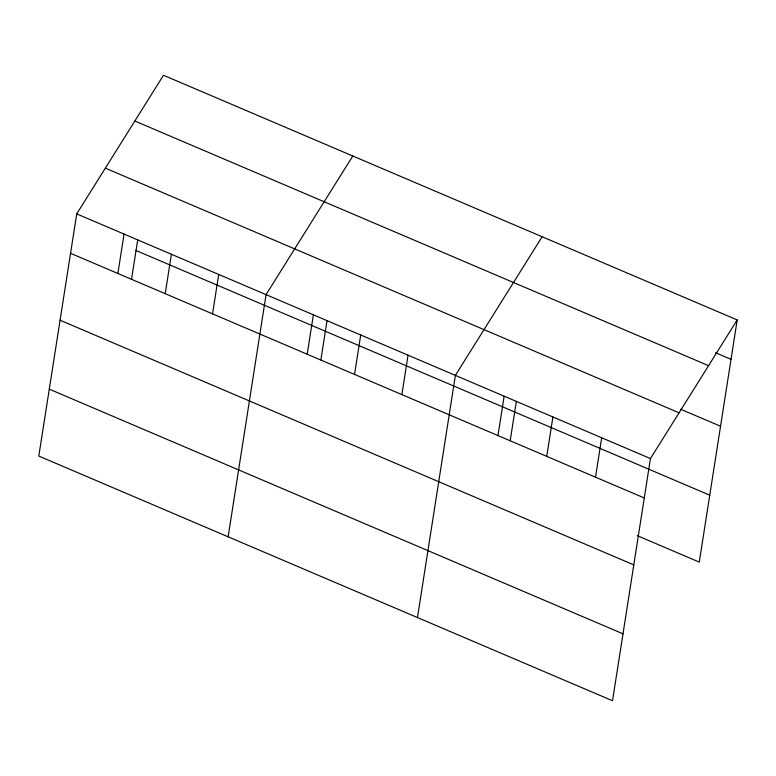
<?xml version="1.0" encoding="UTF-8"?>
<svg xmlns="http://www.w3.org/2000/svg" width="776" height="776" viewBox="0 0 776 776"><rect width="100%" height="100%" fill="white"/><g stroke="black" fill="none" stroke-linecap="round" stroke-linejoin="round"><path stroke-width="1.16" d="M76.727 213.895L38.8 456.065L612.526 700.738L650.443 458.567L737.2 319.935L163.474 75.262L76.727 213.895L650.443 458.567M117.884 273.491L124.053 234.08M131.542 279.205L137.711 239.823M165.22 293.677L171.389 254.266M212.546 313.863L218.716 274.452M228.125 536.808L266.052 294.637L352.808 156.005M307.209 354.234L313.388 314.823M320.866 359.938L327.035 320.566M354.545 374.42L360.714 335.009M401.881 394.596L408.05 355.195M417.459 617.55L455.376 375.38L542.133 236.748M497.979 435.579L504.148 396.177M510.201 440.681L516.36 401.308M546.74 456.375L552.91 416.974M595.502 477.172L601.681 437.771M737.2 319.935L699.273 562.105L637.212 535.634M715.511 352.721L731.031 359.337M134.849 121.017L708.575 365.68M680.649 409.233L720.555 426.247M105.352 168.149L679.078 412.813M136.033 250.522L709.759 495.195M70.548 253.306L644.274 497.969M60.072 320.216L633.798 564.88M49.276 389.154L623.002 633.827"/></g></svg>
